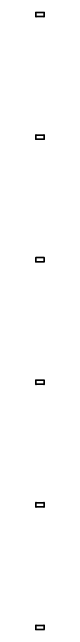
# Model space of a CAD drawing. Header units: millimetres. Extents: x 11 to 1331, y -149 to 22.
# Drawn here: x 1330.92 to 1331.34, y -74.96 to -44.74 of the extents above; entities that cross this region are included whole.
import ezdxf

# ---------------------------------------------------------------- set-up
doc = ezdxf.new("R2010")
doc.units = ezdxf.units.MM
doc.header["$LTSCALE"] = 0.1
doc.header["$MEASUREMENT"] = 0
doc.layers.add('00_EST_COL_FE', color=7, linetype='Continuous')
doc.layers.add('00_EST_Columna', color=3, linetype='Continuous', lineweight=35)

# ---------------------------------------------------------------- blocks, each defined once
blk = doc.blocks.new('Columna')
at = {"layer": '00_EST_Columna'}
blk.add_lwpolyline([(665.363, -13.588), (665.763, -13.588), (665.763, -13.788), (665.363, -13.788)], close=True, dxfattribs=at)
for centre in [(665.363, -13.588), (665.763, -13.588), (665.363, -13.788), (665.763, -13.788)]:
    blk.add_circle(centre, 0.01, dxfattribs=at)

msp = doc.modelspace()

# ---------------------------------------------------------------- block references
at = {"layer": '00_EST_COL_FE'}
for p in [(665.563, -31.159), (665.563, -37.159), (665.563, -43.159), (665.563, -49.159), (665.563, -55.159), (665.563, -61.159)]:
    msp.add_blockref('Columna', p, dxfattribs=at)

doc.saveas('drawing.dxf')
